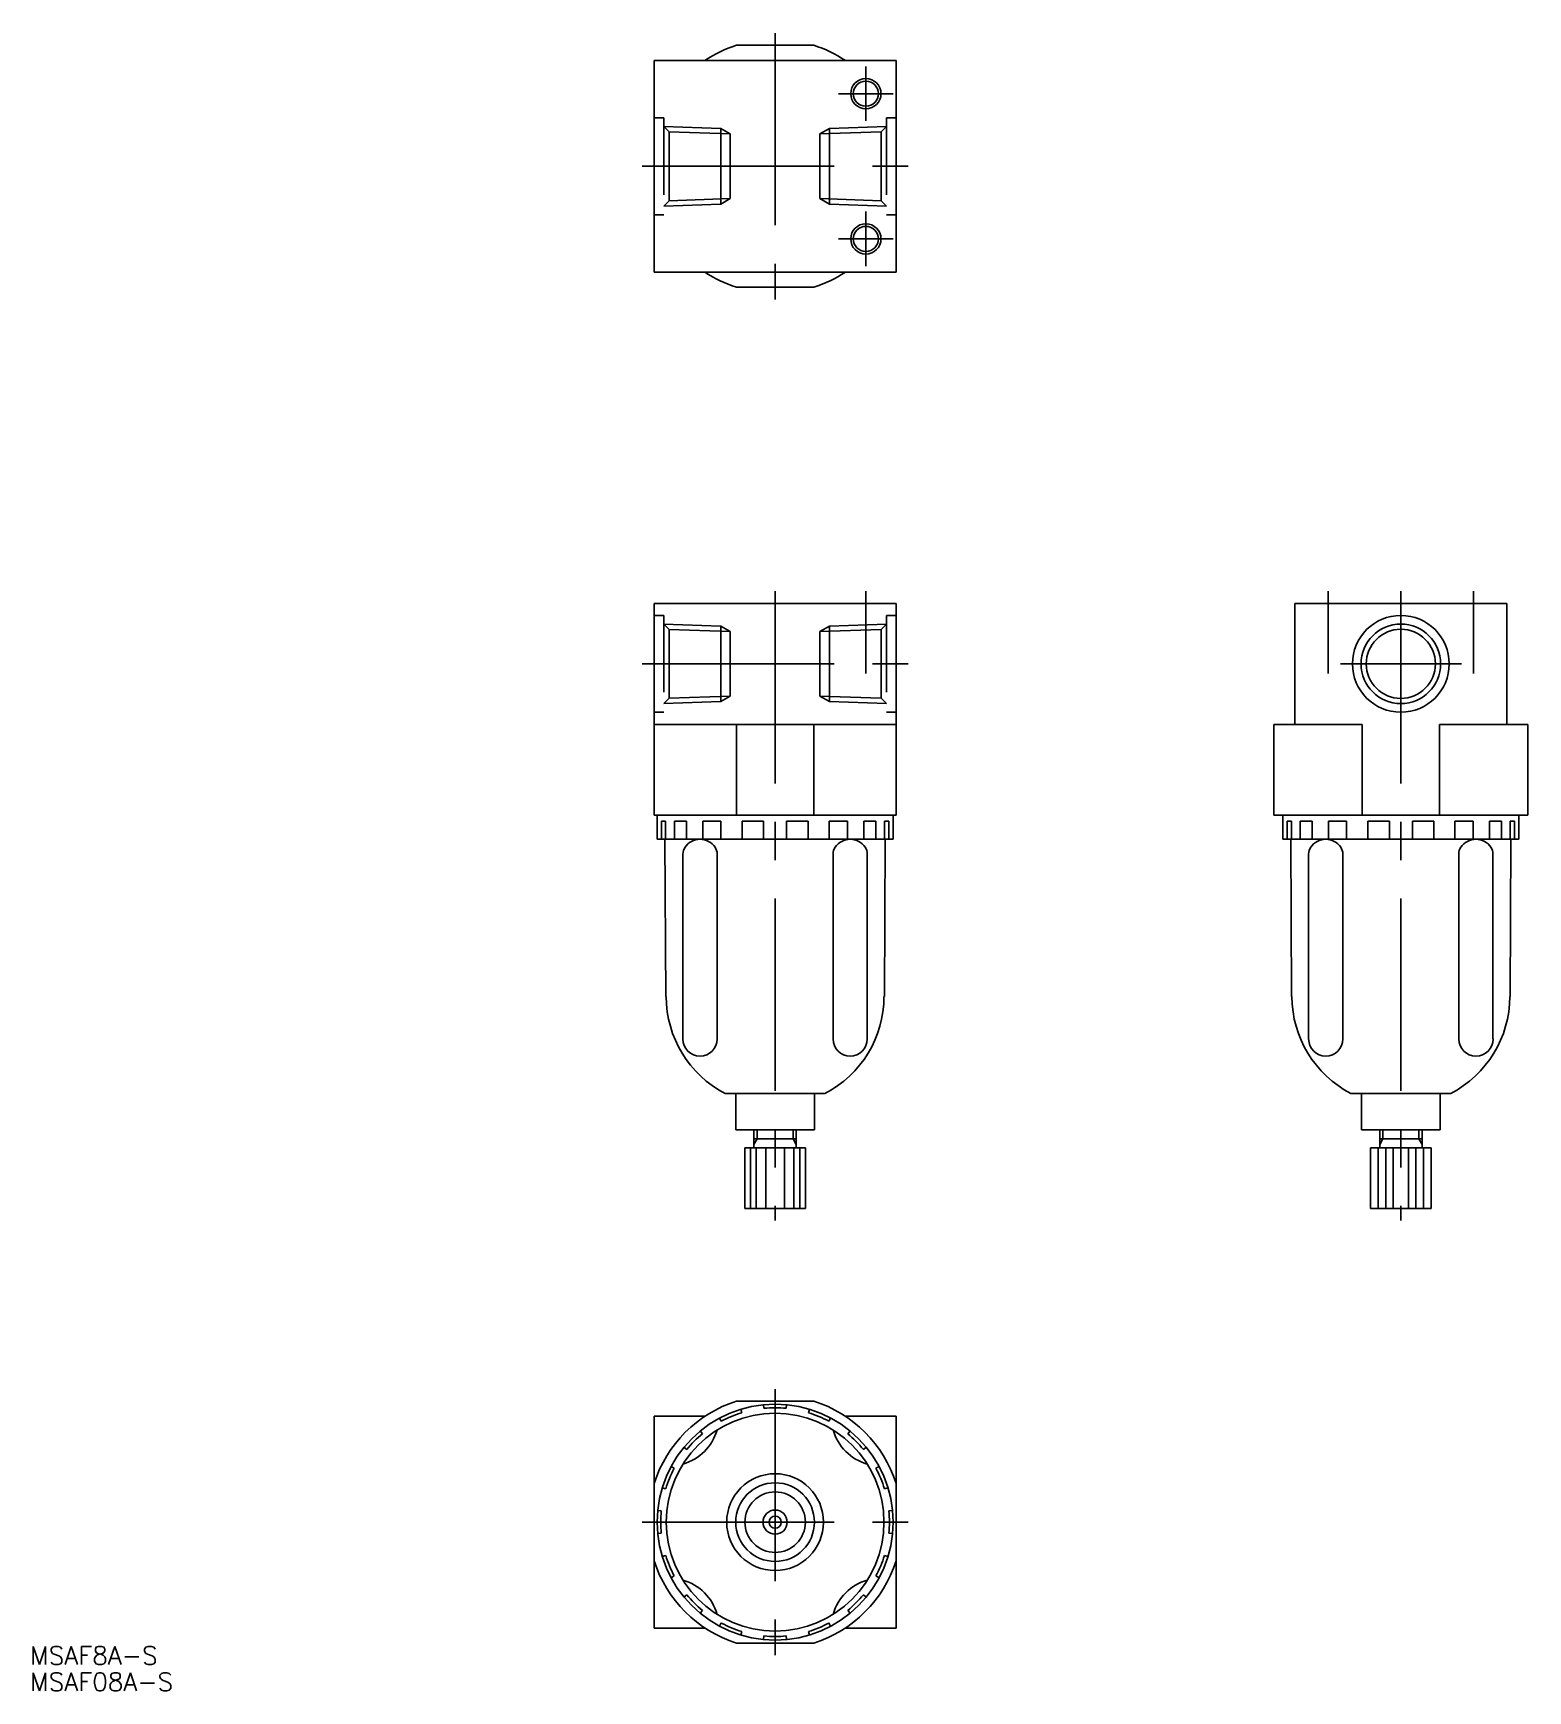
# Model space of a CAD drawing. Extents: x -123 to 124, y -28 to 246.
import ezdxf

# ---------------------------------------------------------------- set-up
doc = ezdxf.new("R2010")
doc.units = 0
doc.linetypes.add('CENTER', pattern=[50.8, 31.75, -6.35, 6.35, -6.35])
doc.linetypes.add('DASHED', pattern=[19.05, 12.7, -6.35])
doc.layers.get('0').update_dxf_attribs({"linetype": 'CONTINUOUS'})
doc.layers.add('CENTER', color=1, linetype='CENTER')
doc.styles.get("Standard").update_dxf_attribs({"font": 'txt.shx', "height": 3, "bigfont": 'bigfont.shx'})

msp = doc.modelspace()

# ---------------------------------------------------------------- linework, layer by layer
at = {"color": 7, "linetype": 'CONTINUOUS'}
for p, q in [((-6.4, 244.1), (6.4, 244.1)), ((-20, 241.6), (-20, 206.6)), ((-20, 241.6), (20, 241.6)), ((20, 241.6), (20, 206.6)), ((-20, 206.6), (20, 206.6)), ((-6.4, 204.1), (6.4, 204.1)), ((-20, 151.86), (20, 151.86)), ((-20, 151.86), (-20, 116.86)), ((20, 151.86), (20, 116.86)), ((85.94, 151.86), (120.94, 151.86)), ((85.94, 151.86), (85.94, 131.86)), ((120.94, 151.86), (120.94, 131.86)), ((-20, 131.86), (20, 131.86)), ((-6.4, 131.86), (-6.4, 116.86)), ((6.4, 131.86), (6.4, 116.86)), ((82.44, 131.86), (97.04, 131.86)), ((82.44, 131.86), (82.44, 116.86)), ((97.04, 131.86), (97.04, 116.86)), ((109.84, 131.86), (124.44, 131.86)), ((109.84, 131.86), (109.84, 116.86)), ((124.44, 131.86), (124.44, 116.86)), ((-20, 116.86), (20, 116.86)), ((-19.5, 116.86), (-19.5, 112.86)), ((-18.1, 115.86), (-18.8, 115.86)), ((-18.8, 115.86), (-18.8, 112.86)), ((-18.1, 115.86), (-18.1, 112.86)), ((-16.65, 115.86), (-16.65, 112.86)), ((-14.64, 115.86), (-16.65, 115.86)), ((-14.64, 115.86), (-14.64, 112.86)), ((-11.95, 115.86), (-11.95, 112.86)), ((-8.95, 115.86), (-11.95, 115.86)), ((-8.95, 115.86), (-8.95, 112.86)), ((-1.9, 115.86), (-5.44, 115.86)), ((-5.44, 115.86), (-5.44, 112.86)), ((-1.9, 115.86), (-1.9, 112.86)), ((1.9, 115.86), (5.44, 115.86)), ((1.9, 115.86), (1.9, 112.86)), ((5.44, 115.86), (5.44, 112.86)), ((8.95, 115.86), (8.95, 112.86)), ((8.95, 115.86), (11.95, 115.86)), ((11.95, 115.86), (11.95, 112.86)), ((14.64, 115.86), (14.64, 112.86)), ((14.64, 115.86), (16.65, 115.86)), ((16.65, 115.86), (16.65, 112.86)), ((18.1, 115.86), (18.1, 112.86)), ((18.1, 115.86), (18.8, 115.86)), ((18.8, 115.86), (18.8, 112.86)), ((19.5, 116.86), (19.5, 112.86)), ((82.44, 116.86), (124.44, 116.86)), ((83.94, 116.86), (83.94, 112.86)), ((84.63, 115.86), (84.63, 112.86)), ((85.34, 115.86), (84.63, 115.86)), ((85.34, 115.86), (85.34, 112.86)), ((86.79, 115.86), (86.79, 112.86)), ((88.8, 115.86), (86.79, 115.86)), ((88.8, 115.86), (88.8, 112.86)), ((91.48, 115.86), (91.48, 112.86)), ((94.48, 115.86), (91.48, 115.86)), ((94.48, 115.86), (94.48, 112.86)), ((101.54, 115.86), (98, 115.86)), ((98, 115.86), (98, 112.86)), ((101.54, 115.86), (101.54, 112.86)), ((105.34, 115.86), (108.88, 115.86)), ((105.34, 115.86), (105.34, 112.86)), ((108.88, 115.86), (108.88, 112.86)), ((112.39, 115.86), (112.39, 112.86)), ((112.39, 115.86), (115.39, 115.86)), ((115.39, 115.86), (115.39, 112.86)), ((118.08, 115.86), (118.08, 112.86)), ((118.08, 115.86), (120.08, 115.86)), ((120.08, 115.86), (120.08, 112.86)), ((121.54, 115.86), (121.54, 112.86)), ((121.54, 115.86), (122.24, 115.86)), ((122.24, 115.86), (122.24, 112.86)), ((122.94, 116.86), (122.94, 112.86)), ((19.5, 112.86), (-19.5, 112.86)), ((-18.21, 112.86), (-18.08, 86.86)), ((18.21, 112.86), (18.08, 86.86)), ((122.94, 112.86), (83.94, 112.86)), ((85.23, 112.86), (85.36, 86.86)), ((121.65, 112.86), (121.52, 86.86)), ((-15.24, 110.42), (-15.24, 79.86)), ((-9.58, 110.42), (-9.58, 79.86)), ((9.58, 110.42), (9.58, 79.86)), ((15.24, 110.42), (15.24, 79.86)), ((88.2, 110.42), (88.2, 79.86)), ((93.85, 110.42), (93.85, 79.86)), ((113.02, 110.42), (113.02, 79.86)), ((118.67, 110.42), (118.67, 79.86)), ((8.25, 70.86), (-8.25, 70.86)), ((-6.5, 70.86), (-6.5, 64.86)), ((6.5, 70.86), (6.5, 64.86)), ((111.68, 70.86), (95.19, 70.86)), ((96.94, 70.86), (96.94, 64.86)), ((109.94, 70.86), (109.94, 64.86)), ((-6.5, 64.86), (6.5, 64.86)), ((-3.5, 64.86), (-3.5, 61.86)), ((-3.5, 63.36), (3.5, 63.36)), ((3.5, 64.86), (3.5, 61.86)), ((96.94, 64.86), (109.94, 64.86)), ((99.94, 64.86), (99.94, 61.86)), ((99.94, 63.36), (106.94, 63.36)), ((106.94, 64.86), (106.94, 61.86)), ((-5, 61.86), (5, 61.86)), ((-5, 61.86), (-5, 51.86)), ((-4.06, 61.86), (-4.06, 51.86)), ((-3.12, 61.86), (-3.12, 51.86)), ((-1.56, 61.86), (-1.56, 51.86)), ((1.56, 61.86), (1.56, 51.86)), ((3.12, 61.86), (3.12, 51.86)), ((4.06, 61.86), (4.06, 51.86)), ((5, 61.86), (5, 51.86)), ((98.44, 61.86), (98.44, 51.86)), ((98.44, 61.86), (108.44, 61.86)), ((99.69, 61.86), (99.69, 51.86)), ((100.94, 61.86), (100.94, 51.86)), ((102.19, 61.86), (102.19, 51.86)), ((104.69, 61.86), (104.69, 51.86)), ((105.94, 61.86), (105.94, 51.86)), ((107.19, 61.86), (107.19, 51.86)), ((108.44, 61.86), (108.44, 51.86)), ((-5, 51.86), (5, 51.86)), ((98.44, 51.86), (108.44, 51.86)), ((-6.4, 20), (6.4, 20)), ((-1.9, 19.41), (-1.84, 18.81)), ((1.9, 19.41), (1.84, 18.81)), ((-20, 17.5), (-20, -17.5)), ((-20, 17.5), (-11.61, 17.5)), ((-9.18, 17.2), (-8.9, 16.67)), ((-5.67, 18.66), (-5.5, 18.08)), ((5.67, 18.66), (5.5, 18.08)), ((9.18, 17.2), (8.9, 16.67)), ((11.61, 17.5), (20, 17.5)), ((20, 17.5), (20, -17.5)), ((-12.38, 15.07), (-12, 14.6)), ((12.38, 15.07), (12, 14.6)), ((-15.07, 12.38), (-14.6, 12)), ((15.07, 12.38), (14.6, 12)), ((-17.2, 9.18), (-16.67, 8.9)), ((17.2, 9.18), (16.67, 8.9)), ((-18.66, 5.67), (-18.08, 5.5)), ((18.66, 5.67), (18.08, 5.5)), ((-19.41, 1.9), (-18.81, 1.84)), ((19.41, 1.9), (18.81, 1.84)), ((-19.41, -1.9), (-18.81, -1.84)), ((19.41, -1.9), (18.81, -1.84)), ((-18.66, -5.67), (-18.08, -5.5)), ((18.66, -5.67), (18.08, -5.5)), ((-17.2, -9.18), (-16.67, -8.9)), ((17.2, -9.18), (16.67, -8.9)), ((-15.07, -12.38), (-14.6, -12)), ((15.07, -12.38), (14.6, -12)), ((-12.38, -15.07), (-12, -14.6)), ((12.38, -15.07), (12, -14.6)), ((-20, -17.5), (-11.61, -17.5)), ((-9.18, -17.2), (-8.9, -16.67)), ((-5.67, -18.66), (-5.5, -18.08)), ((-1.9, -19.41), (-1.84, -18.81)), ((1.9, -19.41), (1.84, -18.81)), ((5.67, -18.66), (5.5, -18.08)), ((9.18, -17.2), (8.9, -16.67)), ((11.61, -17.5), (20, -17.5)), ((-6.4, -20), (6.4, -20))]:
    msp.add_line(p, q, dxfattribs=at)
at = {"color": 3, "linetype": 'DASHED'}
for p, q in [((-18.4, 232.1), (-20, 232.1)), ((-18.4, 232.1), (-18.4, 216.1)), ((-9, 230.35), (-18.4, 230.68)), ((-17.51, 229.79), (-18.4, 230.68)), ((-9, 230.35), (-9, 217.85)), ((-9, 230.35), (-7.42, 229.44)), ((9, 230.35), (7.42, 229.44)), ((9, 230.35), (18.4, 230.68)), ((9, 230.35), (9, 217.85)), ((17.51, 229.79), (18.4, 230.68)), ((18.4, 232.1), (18.4, 216.1)), ((18.4, 232.1), (20, 232.1)), ((-17.51, 218.41), (-17.51, 229.79)), ((-7.42, 229.44), (-17.51, 229.79)), ((-7.42, 229.44), (-7.42, 218.76)), ((7.42, 229.44), (17.51, 229.79)), ((7.42, 229.44), (7.42, 218.76)), ((17.51, 218.41), (17.51, 229.79)), ((-17.51, 218.41), (-18.4, 217.52)), ((-9, 217.85), (-18.4, 217.52)), ((-7.42, 218.76), (-17.51, 218.41)), ((-7.42, 218.76), (-9, 217.85)), ((7.42, 218.76), (17.51, 218.41)), ((7.42, 218.76), (9, 217.85)), ((9, 217.85), (18.4, 217.52)), ((17.51, 218.41), (18.4, 217.52)), ((-18.4, 216.1), (-20, 216.1)), ((18.4, 216.1), (20, 216.1)), ((-18.4, 149.86), (-20, 149.86)), ((-18.4, 149.86), (-18.4, 133.86)), ((-9, 148.11), (-18.4, 148.44)), ((-17.51, 147.55), (-18.4, 148.44)), ((-9, 148.11), (-7.42, 147.2)), ((-9, 148.11), (-9, 135.61)), ((9, 148.11), (7.42, 147.2)), ((9, 148.11), (18.4, 148.44)), ((9, 148.11), (9, 135.61)), ((17.51, 147.55), (18.4, 148.44)), ((18.4, 149.86), (20, 149.86)), ((18.4, 149.86), (18.4, 133.86)), ((-7.42, 147.2), (-17.51, 147.55)), ((-17.51, 136.17), (-17.51, 147.55)), ((-7.42, 147.2), (-7.42, 136.52)), ((7.42, 147.2), (17.51, 147.55)), ((7.42, 147.2), (7.42, 136.52)), ((17.51, 136.17), (17.51, 147.55)), ((-17.51, 136.17), (-18.4, 135.28)), ((-9, 135.61), (-18.4, 135.28)), ((-7.42, 136.52), (-17.51, 136.17)), ((-7.42, 136.52), (-9, 135.61)), ((7.42, 136.52), (17.51, 136.17)), ((7.42, 136.52), (9, 135.61)), ((9, 135.61), (18.4, 135.28)), ((17.51, 136.17), (18.4, 135.28)), ((-18.4, 133.86), (-20, 133.86)), ((18.4, 133.86), (20, 133.86))]:
    msp.add_line(p, q, dxfattribs=at)
at = {"color": 3, "linetype": 'CONTINUOUS'}
for p, q in [((-2.96, 63.36), (-3.5, 62.42)), ((-2.96, 64.86), (-2.96, 63.36)), ((2.96, 64.86), (2.96, 63.36)), ((2.96, 63.36), (3.5, 62.42)), ((100.48, 63.36), (99.94, 62.42)), ((100.48, 64.86), (100.48, 63.36)), ((106.39, 64.86), (106.39, 63.36)), ((106.39, 63.36), (106.94, 62.42))]:
    msp.add_line(p, q, dxfattribs=at)
for centre, radius in [((15, 236.1), 2.5), ((15, 212.1), 2.5), ((103.44, 141.86), 6.58)]:
    msp.add_circle(centre, radius, dxfattribs=at)
at = {"color": 7, "linetype": 'CONTINUOUS'}
for centre, radius in [((15, 236.1), 2.07), ((15, 212.1), 2.07), ((103.44, 141.86), 8), ((103.44, 141.86), 5.72), ((0, 0), 19.5), ((0, 0), 18), ((0, 0), 8), ((0, 0), 6.5), ((0, 0), 5), ((0, 0), 2), ((0, 0), 1)]:
    msp.add_circle(centre, radius, dxfattribs=at)
for centre, radius, start, end in [((0, 224.1), 21, 107.7528, 123.5573), ((0, 224.1), 21, 56.4427, 72.2472), ((0, 224.1), 21, 236.4427, 252.2472), ((0, 224.1), 21, 287.7528, 303.5573), ((-12.41, 109.86), 3, 34.0619, 145.9365), ((12.41, 109.86), 3, 34.0623, 145.9376), ((91.03, 109.86), 3, 34.0619, 145.9365), ((115.85, 109.86), 3, 34.0623, 145.9376), ((-13.24, 110.42), 2, 145.9365, 180), ((-11.58, 110.42), 2, 360, 34.0619), ((11.58, 110.42), 2, 145.9376, 180), ((13.24, 110.42), 2, 0, 34.0623), ((90.2, 110.42), 2, 145.9365, 180), ((91.85, 110.42), 2, 360, 34.0619), ((115.02, 110.42), 2, 145.9376, 180), ((116.67, 110.42), 2, 0, 34.0623), ((0, 86.86), 18, 180, 242.7339), ((0, 86.86), 18, 297.266, 0), ((103.44, 86.86), 18, 180, 242.734), ((103.44, 86.86), 18, 297.266, 0), ((-12.41, 79.86), 2.83, 180, 0), ((12.41, 79.86), 2.83, 180, 0), ((91.03, 79.86), 2.83, 180, 0), ((115.85, 79.86), 2.83, 180, 0), ((0, 0), 21, 107.7528, 162.2472), ((0, 0), 21, 17.7528, 72.2472), ((0, 0), 18.9, 106.9085, 118.0916), ((0, 0), 18.9, 84.4085, 95.5916), ((0, 0), 18.9, 61.9084, 73.0915), ((-17.43, 17.43), 8.14, 285.5853, 344.4147), ((0, 0), 18.9, 129.4085, 140.5915), ((17.43, 17.43), 8.14, 195.5853, 254.4146), ((0, 0), 18.9, 39.4084, 50.5915), ((0, 0), 18.9, 151.9084, 163.0915), ((0, 0), 18.9, 16.9084, 28.0915), ((0, 0), 18.9, 174.4084, 185.5915), ((0, 0), 18.9, 354.4084, 5.5915), ((0, 0), 21, 197.7528, 252.2472), ((0, 0), 18.9, 196.9085, 208.0916), ((0, 0), 21, 287.7528, 342.2472), ((0, 0), 18.9, 331.9084, 343.0915), ((-17.43, -17.43), 8.14, 15.5853, 74.4146), ((17.43, -17.43), 8.14, 105.5853, 164.4146), ((0, 0), 18.9, 219.4085, 230.5915), ((0, 0), 18.9, 309.4084, 320.5915), ((0, 0), 18.9, 241.9084, 253.0915), ((0, 0), 18.9, 264.4084, 275.5915), ((0, 0), 18.9, 286.9084, 298.0915)]:
    msp.add_arc(centre, radius, start, end, dxfattribs=at)
at = {"layer": 'CENTER', "color": 1, "linetype": 'CENTER'}
for p, q in [((0, 246.1), (0, 202.1)), ((15, 240.6), (15, 231.6)), ((19.5, 236.1), (10.5, 236.1)), ((-22, 224.1), (22, 224.1)), ((15, 207.6), (15, 216.6)), ((19.5, 212.1), (10.5, 212.1)), ((0, 153.86), (0, 49.86)), ((15, 140.27), (15, 153.86)), ((91.44, 140.27), (91.44, 153.86)), ((103.44, 153.86), (103.44, 49.86)), ((115.44, 140.27), (115.44, 153.86)), ((-22, 141.86), (22, 141.86)), ((93.44, 141.86), (113.44, 141.86)), ((0, 22), (0, -22)), ((-22, 0), (22, 0))]:
    msp.add_line(p, q, dxfattribs=at)

# ---------------------------------------------------------------- texts
at = {"color": 7, "linetype": 'CONTINUOUS'}
for s, p in [('MSAF8A-S', (-123.17, -23.55)), ('MSAF08A-S', (-123.17, -27.89))]:
    msp.add_text(s, height=3, dxfattribs=at).set_placement(p)

doc.saveas('drawing.dxf')
